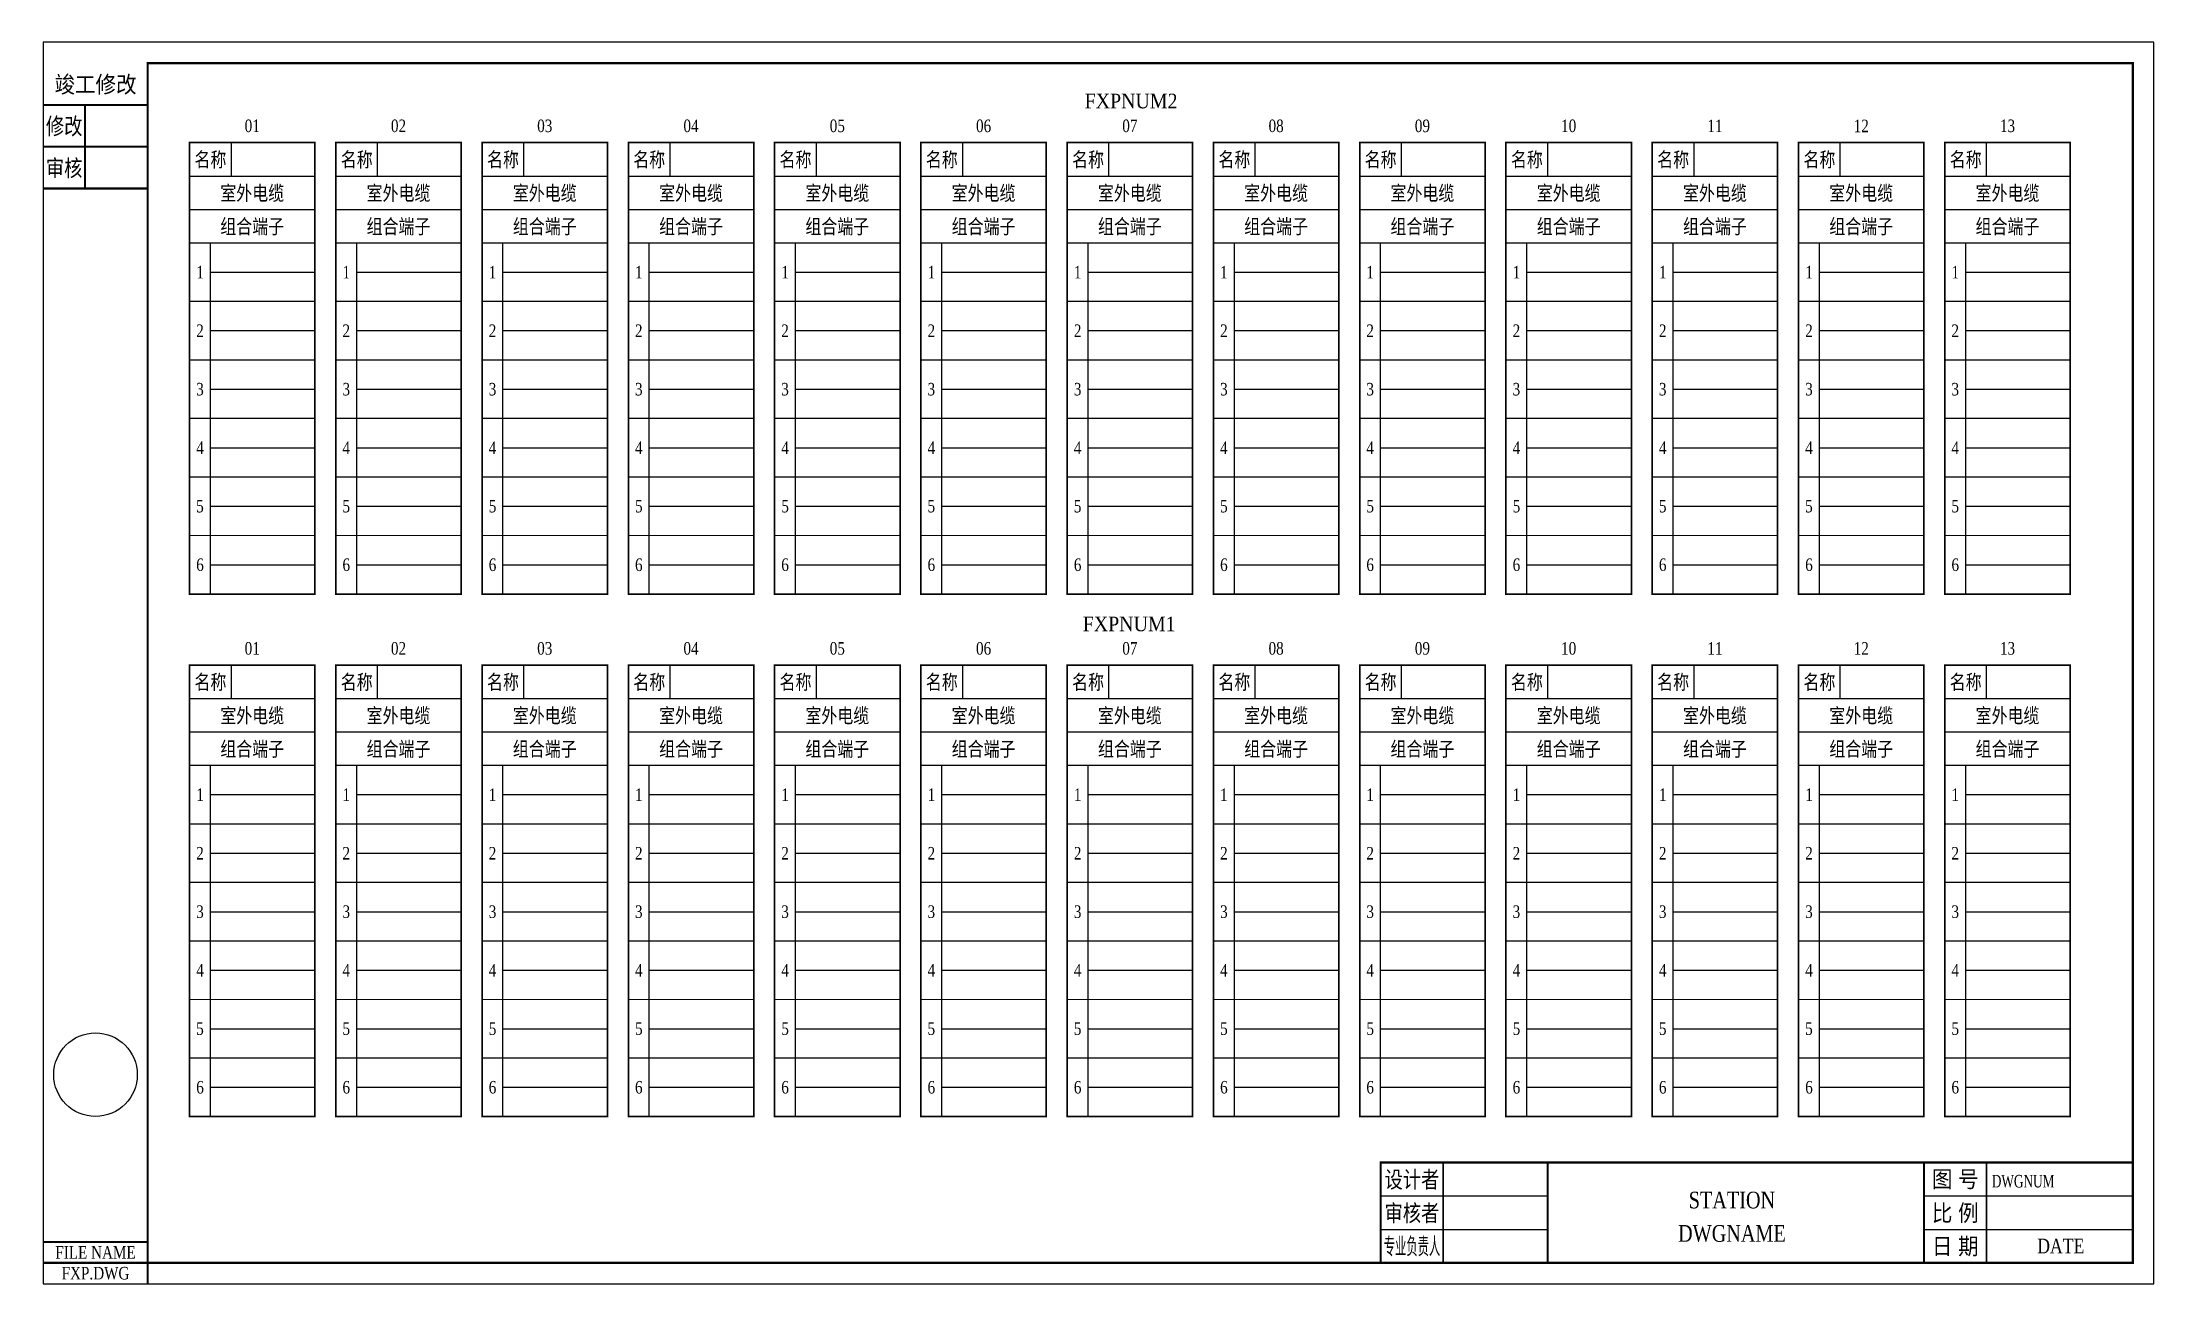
# Model space of a CAD drawing. Header units: inches. Extents: x -35 to 470, y -124 to 173.
import ezdxf
from ezdxf.enums import TextEntityAlignment as Align

# ---------------------------------------------------------------- set-up
doc = ezdxf.new("R2010")
doc.units = ezdxf.units.IN
doc.header["$MEASUREMENT"] = 0
doc.layers.add('define', color=7, linetype='Continuous')
doc.styles.add('CHINESE', font='TIMES.TTF', dxfattribs={"width": 0.9})

# ---------------------------------------------------------------- blocks, each defined once
blk = doc.blocks.new('BZTB')
at = {"color": 7}
for p, q in [((0.23, 16), (40.23, 16)), ((130.23, 16), (180.23, 16)), ((0.23, 8), (40.23, 8)), ((130.23, 8), (180.23, 8))]:
    blk.add_line(p, q, dxfattribs=at)
at = {"color": 7, "const_width": 0.5}
blk.add_lwpolyline([(0.23, 0), (180.23, 0), (180.23, 24), (0.23, 24)], close=True, dxfattribs=at)
at = {"color": 7}
for points, const_width in [([(15.23, 24), (15.23, 0)], 0.4), ([(40.23, 24), (40.23, 0)], 0.5), ([(130.23, 24), (130.23, 0)], 0.5), ([(145.23, 24), (145.23, 0)], 0.4)]:
    blk.add_lwpolyline(points, dxfattribs=dict(at, const_width=const_width))
at = {"color": 7, "style": 'CHINESE'}
for s, width, p in [('设计者', 0.8, (7.73, 20)), ('图 号', 0.9, (137.73, 20)), ('审核者', 0.8, (7.73, 12)), ('比 例', 0.9, (137.73, 12)), ('日 期', 0.9, (137.73, 4))]:
    blk.add_text(s, height=4, dxfattribs=dict(at, width=width)).set_placement(p, align=Align.MIDDLE)
at = {"color": 7, "style": 'CHINESE', "width": 0.457141}
blk.add_text('专业负责人', height=4, dxfattribs=at).set_placement((1, 2), (14.5, 2), align=Align.FIT)

msp = doc.modelspace()

# ---------------------------------------------------------------- linework, layer by layer
for p, q in [((10, 141), (10, 149)), ((45, 141), (45, 149)), ((80, 141), (80, 149)), ((115, 141), (115, 149)), ((150, 141), (150, 149)), ((185, 141), (185, 149)), ((220, 141), (220, 149)), ((255, 141), (255, 149)), ((290, 141), (290, 149)), ((325, 141), (325, 149)), ((360, 141), (360, 149)), ((395, 141), (395, 149)), ((430, 141), (430, 149)), ((0, 141), (30, 141)), ((35, 141), (65, 141)), ((70, 141), (100, 141)), ((105, 141), (135, 141)), ((140, 141), (170, 141)), ((175, 141), (205, 141)), ((210, 141), (240, 141)), ((245, 141), (275, 141)), ((280, 141), (310, 141)), ((315, 141), (345, 141)), ((350, 141), (380, 141)), ((385, 141), (415, 141)), ((420, 141), (450, 141)), ((0, 133), (30, 133)), ((35, 133), (65, 133)), ((70, 133), (100, 133)), ((105, 133), (135, 133)), ((140, 133), (170, 133)), ((175, 133), (205, 133)), ((210, 133), (240, 133)), ((245, 133), (275, 133)), ((280, 133), (310, 133)), ((315, 133), (345, 133)), ((350, 133), (380, 133)), ((385, 133), (415, 133)), ((420, 133), (450, 133)), ((5, 41), (5, 125)), ((40, 41), (40, 125)), ((75, 41), (75, 125)), ((110, 41), (110, 125)), ((145, 41), (145, 125)), ((180, 41), (180, 125)), ((215, 41), (215, 125)), ((250, 41), (250, 125)), ((285, 41), (285, 125)), ((320, 41), (320, 125)), ((355, 41), (355, 125)), ((390, 41), (390, 125)), ((425, 41), (425, 125)), ((5, 118), (30, 118)), ((40, 118), (65, 118)), ((75, 118), (100, 118)), ((110, 118), (135, 118)), ((145, 118), (170, 118)), ((180, 118), (205, 118)), ((215, 118), (240, 118)), ((250, 118), (275, 118)), ((285, 118), (310, 118)), ((320, 118), (345, 118)), ((355, 118), (380, 118)), ((390, 118), (415, 118)), ((425, 118), (450, 118)), ((5, 104), (30, 104)), ((40, 104), (65, 104)), ((75, 104), (100, 104)), ((110, 104), (135, 104)), ((145, 104), (170, 104)), ((180, 104), (205, 104)), ((215, 104), (240, 104)), ((250, 104), (275, 104)), ((285, 104), (310, 104)), ((320, 104), (345, 104)), ((355, 104), (380, 104)), ((390, 104), (415, 104)), ((425, 104), (450, 104)), ((5, 90), (30, 90)), ((40, 90), (65, 90)), ((75, 90), (100, 90)), ((110, 90), (135, 90)), ((145, 90), (170, 90)), ((180, 90), (205, 90)), ((215, 90), (240, 90)), ((250, 90), (275, 90)), ((285, 90), (310, 90)), ((320, 90), (345, 90)), ((355, 90), (380, 90)), ((390, 90), (415, 90)), ((425, 90), (450, 90)), ((5, 76), (30, 76)), ((40, 76), (65, 76)), ((75, 76), (100, 76)), ((110, 76), (135, 76)), ((145, 76), (170, 76)), ((180, 76), (205, 76)), ((215, 76), (240, 76)), ((250, 76), (275, 76)), ((285, 76), (310, 76)), ((320, 76), (345, 76)), ((355, 76), (380, 76)), ((390, 76), (415, 76)), ((425, 76), (450, 76)), ((5, 62), (30, 62)), ((40, 62), (65, 62)), ((75, 62), (100, 62)), ((110, 62), (135, 62)), ((145, 62), (170, 62)), ((180, 62), (205, 62)), ((215, 62), (240, 62)), ((250, 62), (275, 62)), ((285, 62), (310, 62)), ((320, 62), (345, 62)), ((355, 62), (380, 62)), ((390, 62), (415, 62)), ((425, 62), (450, 62)), ((5, 48), (30, 48)), ((40, 48), (65, 48)), ((75, 48), (100, 48)), ((110, 48), (135, 48)), ((145, 48), (170, 48)), ((180, 48), (205, 48)), ((215, 48), (240, 48)), ((250, 48), (275, 48)), ((285, 48), (310, 48)), ((320, 48), (345, 48)), ((355, 48), (380, 48)), ((390, 48), (415, 48)), ((425, 48), (450, 48)), ((10, 16), (10, 24)), ((45, 16), (45, 24)), ((80, 16), (80, 24)), ((115, 16), (115, 24)), ((150, 16), (150, 24)), ((185, 16), (185, 24)), ((220, 16), (220, 24)), ((255, 16), (255, 24)), ((290, 16), (290, 24)), ((325, 16), (325, 24)), ((360, 16), (360, 24)), ((395, 16), (395, 24)), ((430, 16), (430, 24)), ((0, 16), (30, 16)), ((35, 16), (65, 16)), ((70, 16), (100, 16)), ((105, 16), (135, 16)), ((140, 16), (170, 16)), ((175, 16), (205, 16)), ((210, 16), (240, 16)), ((245, 16), (275, 16)), ((280, 16), (310, 16)), ((315, 16), (345, 16)), ((350, 16), (380, 16)), ((385, 16), (415, 16)), ((420, 16), (450, 16)), ((0, 8), (30, 8)), ((35, 8), (65, 8)), ((70, 8), (100, 8)), ((105, 8), (135, 8)), ((140, 8), (170, 8)), ((175, 8), (205, 8)), ((210, 8), (240, 8)), ((245, 8), (275, 8)), ((280, 8), (310, 8)), ((315, 8), (345, 8)), ((350, 8), (380, 8)), ((385, 8), (415, 8)), ((420, 8), (450, 8)), ((5, -84), (5, 0)), ((40, -84), (40, 0)), ((75, -84), (75, 0)), ((110, -84), (110, 0)), ((145, -84), (145, 0)), ((180, -84), (180, 0)), ((215, -84), (215, 0)), ((250, -84), (250, 0)), ((285, -84), (285, 0)), ((320, -84), (320, 0)), ((355, -84), (355, 0)), ((390, -84), (390, 0)), ((425, -84), (425, 0)), ((5, -7), (30, -7)), ((40, -7), (65, -7)), ((75, -7), (100, -7)), ((110, -7), (135, -7)), ((145, -7), (170, -7)), ((180, -7), (205, -7)), ((215, -7), (240, -7)), ((250, -7), (275, -7)), ((285, -7), (310, -7)), ((320, -7), (345, -7)), ((355, -7), (380, -7)), ((390, -7), (415, -7)), ((425, -7), (450, -7)), ((5, -21), (30, -21)), ((40, -21), (65, -21)), ((75, -21), (100, -21)), ((110, -21), (135, -21)), ((145, -21), (170, -21)), ((180, -21), (205, -21)), ((215, -21), (240, -21)), ((250, -21), (275, -21)), ((285, -21), (310, -21)), ((320, -21), (345, -21)), ((355, -21), (380, -21)), ((390, -21), (415, -21)), ((425, -21), (450, -21)), ((5, -35), (30, -35)), ((40, -35), (65, -35)), ((75, -35), (100, -35)), ((110, -35), (135, -35)), ((145, -35), (170, -35)), ((180, -35), (205, -35)), ((215, -35), (240, -35)), ((250, -35), (275, -35)), ((285, -35), (310, -35)), ((320, -35), (345, -35)), ((355, -35), (380, -35)), ((390, -35), (415, -35)), ((425, -35), (450, -35)), ((5, -49), (30, -49)), ((40, -49), (65, -49)), ((75, -49), (100, -49)), ((110, -49), (135, -49)), ((145, -49), (170, -49)), ((180, -49), (205, -49)), ((215, -49), (240, -49)), ((250, -49), (275, -49)), ((285, -49), (310, -49)), ((320, -49), (345, -49)), ((355, -49), (380, -49)), ((390, -49), (415, -49)), ((425, -49), (450, -49)), ((5, -63), (30, -63)), ((40, -63), (65, -63)), ((75, -63), (100, -63)), ((110, -63), (135, -63)), ((145, -63), (170, -63)), ((180, -63), (205, -63)), ((215, -63), (240, -63)), ((250, -63), (275, -63)), ((285, -63), (310, -63)), ((320, -63), (345, -63)), ((355, -63), (380, -63)), ((390, -63), (415, -63)), ((425, -63), (450, -63)), ((5, -77), (30, -77)), ((40, -77), (65, -77)), ((75, -77), (100, -77)), ((110, -77), (135, -77)), ((145, -77), (170, -77)), ((180, -77), (205, -77)), ((215, -77), (240, -77)), ((250, -77), (275, -77)), ((285, -77), (310, -77)), ((320, -77), (345, -77)), ((355, -77), (380, -77)), ((390, -77), (415, -77)), ((425, -77), (450, -77))]:
    msp.add_line(p, q)
msp.add_lwpolyline([(-35, -124), (470, -124), (470, 173), (-35, 173)], close=True)
for points in [[(-10, -119, 0.5, 0.5, 0), (465, -119, 0.5, 0.5, 0), (465, 168, 0.5, 0.5, 0), (-10, 168, 0.5, 0.5, 0)], [(0, 41, 0.4, 0.4, 0), (30, 41, 0.4, 0.4, 0), (30, 149, 0.4, 0.4, 0), (0, 149, 0.4, 0.4, 0)], [(35, 41, 0.4, 0.4, 0), (65, 41, 0.4, 0.4, 0), (65, 149, 0.4, 0.4, 0), (35, 149, 0.4, 0.4, 0)], [(70, 41, 0.4, 0.4, 0), (100, 41, 0.4, 0.4, 0), (100, 149, 0.4, 0.4, 0), (70, 149, 0.4, 0.4, 0)], [(105, 41, 0.4, 0.4, 0), (135, 41, 0.4, 0.4, 0), (135, 149, 0.4, 0.4, 0), (105, 149, 0.4, 0.4, 0)], [(140, 41, 0.4, 0.4, 0), (170, 41, 0.4, 0.4, 0), (170, 149, 0.4, 0.4, 0), (140, 149, 0.4, 0.4, 0)], [(175, 41, 0.4, 0.4, 0), (205, 41, 0.4, 0.4, 0), (205, 149, 0.4, 0.4, 0), (175, 149, 0.4, 0.4, 0)], [(210, 41, 0.4, 0.4, 0), (240, 41, 0.4, 0.4, 0), (240, 149, 0.4, 0.4, 0), (210, 149, 0.4, 0.4, 0)], [(245, 41, 0.4, 0.4, 0), (275, 41, 0.4, 0.4, 0), (275, 149, 0.4, 0.4, 0), (245, 149, 0.4, 0.4, 0)], [(280, 41, 0.4, 0.4, 0), (310, 41, 0.4, 0.4, 0), (310, 149, 0.4, 0.4, 0), (280, 149, 0.4, 0.4, 0)], [(315, 41, 0.4, 0.4, 0), (345, 41, 0.4, 0.4, 0), (345, 149, 0.4, 0.4, 0), (315, 149, 0.4, 0.4, 0)], [(350, 41, 0.4, 0.4, 0), (380, 41, 0.4, 0.4, 0), (380, 149, 0.4, 0.4, 0), (350, 149, 0.4, 0.4, 0)], [(385, 41, 0.4, 0.4, 0), (415, 41, 0.4, 0.4, 0), (415, 149, 0.4, 0.4, 0), (385, 149, 0.4, 0.4, 0)], [(420, 41, 0.4, 0.4, 0), (450, 41, 0.4, 0.4, 0), (450, 149, 0.4, 0.4, 0), (420, 149, 0.4, 0.4, 0)], [(0, -84, 0.4, 0.4, 0), (30, -84, 0.4, 0.4, 0), (30, 24, 0.4, 0.4, 0), (0, 24, 0.4, 0.4, 0)], [(35, -84, 0.4, 0.4, 0), (65, -84, 0.4, 0.4, 0), (65, 24, 0.4, 0.4, 0), (35, 24, 0.4, 0.4, 0)], [(70, -84, 0.4, 0.4, 0), (100, -84, 0.4, 0.4, 0), (100, 24, 0.4, 0.4, 0), (70, 24, 0.4, 0.4, 0)], [(105, -84, 0.4, 0.4, 0), (135, -84, 0.4, 0.4, 0), (135, 24, 0.4, 0.4, 0), (105, 24, 0.4, 0.4, 0)], [(140, -84, 0.4, 0.4, 0), (170, -84, 0.4, 0.4, 0), (170, 24, 0.4, 0.4, 0), (140, 24, 0.4, 0.4, 0)], [(175, -84, 0.4, 0.4, 0), (205, -84, 0.4, 0.4, 0), (205, 24, 0.4, 0.4, 0), (175, 24, 0.4, 0.4, 0)], [(210, -84, 0.4, 0.4, 0), (240, -84, 0.4, 0.4, 0), (240, 24, 0.4, 0.4, 0), (210, 24, 0.4, 0.4, 0)], [(245, -84, 0.4, 0.4, 0), (275, -84, 0.4, 0.4, 0), (275, 24, 0.4, 0.4, 0), (245, 24, 0.4, 0.4, 0)], [(280, -84, 0.4, 0.4, 0), (310, -84, 0.4, 0.4, 0), (310, 24, 0.4, 0.4, 0), (280, 24, 0.4, 0.4, 0)], [(315, -84, 0.4, 0.4, 0), (345, -84, 0.4, 0.4, 0), (345, 24, 0.4, 0.4, 0), (315, 24, 0.4, 0.4, 0)], [(350, -84, 0.4, 0.4, 0), (380, -84, 0.4, 0.4, 0), (380, 24, 0.4, 0.4, 0), (350, 24, 0.4, 0.4, 0)], [(385, -84, 0.4, 0.4, 0), (415, -84, 0.4, 0.4, 0), (415, 24, 0.4, 0.4, 0), (385, 24, 0.4, 0.4, 0)], [(420, -84, 0.4, 0.4, 0), (450, -84, 0.4, 0.4, 0), (450, 24, 0.4, 0.4, 0), (420, 24, 0.4, 0.4, 0)]]:
    msp.add_lwpolyline(points, format="xyseb", close=True)
for points in [[(-35, 158, 0.5, 0.5, 0), (-10, 158, 0.5, 0.5, 0)], [(-25, 138, 0.5, 0.5, 0), (-25, 158, 0.5, 0.5, 0)], [(-35, 148, 0.5, 0.5, 0), (-10, 148, 0.5, 0.5, 0)], [(-35, 138, 0.5, 0.5, 0), (-10, 138, 0.5, 0.5, 0)], [(30, 125, 0.3, 0.3, 0), (0, 125, 0.3, 0.3, 0)], [(65, 125, 0.3, 0.3, 0), (35, 125, 0.3, 0.3, 0)], [(100, 125, 0.3, 0.3, 0), (70, 125, 0.3, 0.3, 0)], [(135, 125, 0.3, 0.3, 0), (105, 125, 0.3, 0.3, 0)], [(170, 125, 0.3, 0.3, 0), (140, 125, 0.3, 0.3, 0)], [(205, 125, 0.3, 0.3, 0), (175, 125, 0.3, 0.3, 0)], [(240, 125, 0.3, 0.3, 0), (210, 125, 0.3, 0.3, 0)], [(275, 125, 0.3, 0.3, 0), (245, 125, 0.3, 0.3, 0)], [(310, 125, 0.3, 0.3, 0), (280, 125, 0.3, 0.3, 0)], [(345, 125, 0.3, 0.3, 0), (315, 125, 0.3, 0.3, 0)], [(380, 125, 0.3, 0.3, 0), (350, 125, 0.3, 0.3, 0)], [(415, 125, 0.3, 0.3, 0), (385, 125, 0.3, 0.3, 0)], [(450, 125, 0.3, 0.3, 0), (420, 125, 0.3, 0.3, 0)], [(30, 111, 0.3, 0.3, 0), (0, 111, 0.3, 0.3, 0)], [(65, 111, 0.3, 0.3, 0), (35, 111, 0.3, 0.3, 0)], [(100, 111, 0.3, 0.3, 0), (70, 111, 0.3, 0.3, 0)], [(135, 111, 0.3, 0.3, 0), (105, 111, 0.3, 0.3, 0)], [(170, 111, 0.3, 0.3, 0), (140, 111, 0.3, 0.3, 0)], [(205, 111, 0.3, 0.3, 0), (175, 111, 0.3, 0.3, 0)], [(240, 111, 0.3, 0.3, 0), (210, 111, 0.3, 0.3, 0)], [(275, 111, 0.3, 0.3, 0), (245, 111, 0.3, 0.3, 0)], [(310, 111, 0.3, 0.3, 0), (280, 111, 0.3, 0.3, 0)], [(345, 111, 0.3, 0.3, 0), (315, 111, 0.3, 0.3, 0)], [(380, 111, 0.3, 0.3, 0), (350, 111, 0.3, 0.3, 0)], [(415, 111, 0.3, 0.3, 0), (385, 111, 0.3, 0.3, 0)], [(450, 111, 0.3, 0.3, 0), (420, 111, 0.3, 0.3, 0)], [(30, 97, 0.3, 0.3, 0), (0, 97, 0.3, 0.3, 0)], [(65, 97, 0.3, 0.3, 0), (35, 97, 0.3, 0.3, 0)], [(100, 97, 0.3, 0.3, 0), (70, 97, 0.3, 0.3, 0)], [(135, 97, 0.3, 0.3, 0), (105, 97, 0.3, 0.3, 0)], [(170, 97, 0.3, 0.3, 0), (140, 97, 0.3, 0.3, 0)], [(205, 97, 0.3, 0.3, 0), (175, 97, 0.3, 0.3, 0)], [(240, 97, 0.3, 0.3, 0), (210, 97, 0.3, 0.3, 0)], [(275, 97, 0.3, 0.3, 0), (245, 97, 0.3, 0.3, 0)], [(310, 97, 0.3, 0.3, 0), (280, 97, 0.3, 0.3, 0)], [(345, 97, 0.3, 0.3, 0), (315, 97, 0.3, 0.3, 0)], [(380, 97, 0.3, 0.3, 0), (350, 97, 0.3, 0.3, 0)], [(415, 97, 0.3, 0.3, 0), (385, 97, 0.3, 0.3, 0)], [(450, 97, 0.3, 0.3, 0), (420, 97, 0.3, 0.3, 0)], [(30, 83, 0.3, 0.3, 0), (0, 83, 0.3, 0.3, 0)], [(65, 83, 0.3, 0.3, 0), (35, 83, 0.3, 0.3, 0)], [(100, 83, 0.3, 0.3, 0), (70, 83, 0.3, 0.3, 0)], [(135, 83, 0.3, 0.3, 0), (105, 83, 0.3, 0.3, 0)], [(170, 83, 0.3, 0.3, 0), (140, 83, 0.3, 0.3, 0)], [(205, 83, 0.3, 0.3, 0), (175, 83, 0.3, 0.3, 0)], [(240, 83, 0.3, 0.3, 0), (210, 83, 0.3, 0.3, 0)], [(275, 83, 0.3, 0.3, 0), (245, 83, 0.3, 0.3, 0)], [(310, 83, 0.3, 0.3, 0), (280, 83, 0.3, 0.3, 0)], [(345, 83, 0.3, 0.3, 0), (315, 83, 0.3, 0.3, 0)], [(380, 83, 0.3, 0.3, 0), (350, 83, 0.3, 0.3, 0)], [(415, 83, 0.3, 0.3, 0), (385, 83, 0.3, 0.3, 0)], [(450, 83, 0.3, 0.3, 0), (420, 83, 0.3, 0.3, 0)], [(30, 69, 0.3, 0.3, 0), (0, 69, 0.3, 0.3, 0)], [(65, 69, 0.3, 0.3, 0), (35, 69, 0.3, 0.3, 0)], [(100, 69, 0.3, 0.3, 0), (70, 69, 0.3, 0.3, 0)], [(135, 69, 0.3, 0.3, 0), (105, 69, 0.3, 0.3, 0)], [(170, 69, 0.3, 0.3, 0), (140, 69, 0.3, 0.3, 0)], [(205, 69, 0.3, 0.3, 0), (175, 69, 0.3, 0.3, 0)], [(240, 69, 0.3, 0.3, 0), (210, 69, 0.3, 0.3, 0)], [(275, 69, 0.3, 0.3, 0), (245, 69, 0.3, 0.3, 0)], [(310, 69, 0.3, 0.3, 0), (280, 69, 0.3, 0.3, 0)], [(345, 69, 0.3, 0.3, 0), (315, 69, 0.3, 0.3, 0)], [(380, 69, 0.3, 0.3, 0), (350, 69, 0.3, 0.3, 0)], [(415, 69, 0.3, 0.3, 0), (385, 69, 0.3, 0.3, 0)], [(450, 69, 0.3, 0.3, 0), (420, 69, 0.3, 0.3, 0)], [(30, 55, 0.3, 0.3, 0), (0, 55, 0.3, 0.3, 0)], [(65, 55, 0.3, 0.3, 0), (35, 55, 0.3, 0.3, 0)], [(100, 55, 0.3, 0.3, 0), (70, 55, 0.3, 0.3, 0)], [(135, 55, 0.3, 0.3, 0), (105, 55, 0.3, 0.3, 0)], [(170, 55, 0.3, 0.3, 0), (140, 55, 0.3, 0.3, 0)], [(205, 55, 0.3, 0.3, 0), (175, 55, 0.3, 0.3, 0)], [(240, 55, 0.3, 0.3, 0), (210, 55, 0.3, 0.3, 0)], [(275, 55, 0.3, 0.3, 0), (245, 55, 0.3, 0.3, 0)], [(310, 55, 0.3, 0.3, 0), (280, 55, 0.3, 0.3, 0)], [(345, 55, 0.3, 0.3, 0), (315, 55, 0.3, 0.3, 0)], [(380, 55, 0.3, 0.3, 0), (350, 55, 0.3, 0.3, 0)], [(415, 55, 0.3, 0.3, 0), (385, 55, 0.3, 0.3, 0)], [(450, 55, 0.3, 0.3, 0), (420, 55, 0.3, 0.3, 0)], [(30, 0, 0.3, 0.3, 0), (0, 0, 0.3, 0.3, 0)], [(65, 0, 0.3, 0.3, 0), (35, 0, 0.3, 0.3, 0)], [(100, 0, 0.3, 0.3, 0), (70, 0, 0.3, 0.3, 0)], [(135, 0, 0.3, 0.3, 0), (105, 0, 0.3, 0.3, 0)], [(170, 0, 0.3, 0.3, 0), (140, 0, 0.3, 0.3, 0)], [(205, 0, 0.3, 0.3, 0), (175, 0, 0.3, 0.3, 0)], [(240, 0, 0.3, 0.3, 0), (210, 0, 0.3, 0.3, 0)], [(275, 0, 0.3, 0.3, 0), (245, 0, 0.3, 0.3, 0)], [(310, 0, 0.3, 0.3, 0), (280, 0, 0.3, 0.3, 0)], [(345, 0, 0.3, 0.3, 0), (315, 0, 0.3, 0.3, 0)], [(380, 0, 0.3, 0.3, 0), (350, 0, 0.3, 0.3, 0)], [(415, 0, 0.3, 0.3, 0), (385, 0, 0.3, 0.3, 0)], [(450, 0, 0.3, 0.3, 0), (420, 0, 0.3, 0.3, 0)], [(30, -14, 0.3, 0.3, 0), (0, -14, 0.3, 0.3, 0)], [(65, -14, 0.3, 0.3, 0), (35, -14, 0.3, 0.3, 0)], [(100, -14, 0.3, 0.3, 0), (70, -14, 0.3, 0.3, 0)], [(135, -14, 0.3, 0.3, 0), (105, -14, 0.3, 0.3, 0)], [(170, -14, 0.3, 0.3, 0), (140, -14, 0.3, 0.3, 0)], [(205, -14, 0.3, 0.3, 0), (175, -14, 0.3, 0.3, 0)], [(240, -14, 0.3, 0.3, 0), (210, -14, 0.3, 0.3, 0)], [(275, -14, 0.3, 0.3, 0), (245, -14, 0.3, 0.3, 0)], [(310, -14, 0.3, 0.3, 0), (280, -14, 0.3, 0.3, 0)], [(345, -14, 0.3, 0.3, 0), (315, -14, 0.3, 0.3, 0)], [(380, -14, 0.3, 0.3, 0), (350, -14, 0.3, 0.3, 0)], [(415, -14, 0.3, 0.3, 0), (385, -14, 0.3, 0.3, 0)], [(450, -14, 0.3, 0.3, 0), (420, -14, 0.3, 0.3, 0)], [(30, -28, 0.3, 0.3, 0), (0, -28, 0.3, 0.3, 0)], [(65, -28, 0.3, 0.3, 0), (35, -28, 0.3, 0.3, 0)], [(100, -28, 0.3, 0.3, 0), (70, -28, 0.3, 0.3, 0)], [(135, -28, 0.3, 0.3, 0), (105, -28, 0.3, 0.3, 0)], [(170, -28, 0.3, 0.3, 0), (140, -28, 0.3, 0.3, 0)], [(205, -28, 0.3, 0.3, 0), (175, -28, 0.3, 0.3, 0)], [(240, -28, 0.3, 0.3, 0), (210, -28, 0.3, 0.3, 0)], [(275, -28, 0.3, 0.3, 0), (245, -28, 0.3, 0.3, 0)], [(310, -28, 0.3, 0.3, 0), (280, -28, 0.3, 0.3, 0)], [(345, -28, 0.3, 0.3, 0), (315, -28, 0.3, 0.3, 0)], [(380, -28, 0.3, 0.3, 0), (350, -28, 0.3, 0.3, 0)], [(415, -28, 0.3, 0.3, 0), (385, -28, 0.3, 0.3, 0)], [(450, -28, 0.3, 0.3, 0), (420, -28, 0.3, 0.3, 0)], [(30, -42, 0.3, 0.3, 0), (0, -42, 0.3, 0.3, 0)], [(65, -42, 0.3, 0.3, 0), (35, -42, 0.3, 0.3, 0)], [(100, -42, 0.3, 0.3, 0), (70, -42, 0.3, 0.3, 0)], [(135, -42, 0.3, 0.3, 0), (105, -42, 0.3, 0.3, 0)], [(170, -42, 0.3, 0.3, 0), (140, -42, 0.3, 0.3, 0)], [(205, -42, 0.3, 0.3, 0), (175, -42, 0.3, 0.3, 0)], [(240, -42, 0.3, 0.3, 0), (210, -42, 0.3, 0.3, 0)], [(275, -42, 0.3, 0.3, 0), (245, -42, 0.3, 0.3, 0)], [(310, -42, 0.3, 0.3, 0), (280, -42, 0.3, 0.3, 0)], [(345, -42, 0.3, 0.3, 0), (315, -42, 0.3, 0.3, 0)], [(380, -42, 0.3, 0.3, 0), (350, -42, 0.3, 0.3, 0)], [(415, -42, 0.3, 0.3, 0), (385, -42, 0.3, 0.3, 0)], [(450, -42, 0.3, 0.3, 0), (420, -42, 0.3, 0.3, 0)], [(30, -56, 0.3, 0.3, 0), (0, -56, 0.3, 0.3, 0)], [(65, -56, 0.3, 0.3, 0), (35, -56, 0.3, 0.3, 0)], [(100, -56, 0.3, 0.3, 0), (70, -56, 0.3, 0.3, 0)], [(135, -56, 0.3, 0.3, 0), (105, -56, 0.3, 0.3, 0)], [(170, -56, 0.3, 0.3, 0), (140, -56, 0.3, 0.3, 0)], [(205, -56, 0.3, 0.3, 0), (175, -56, 0.3, 0.3, 0)], [(240, -56, 0.3, 0.3, 0), (210, -56, 0.3, 0.3, 0)], [(275, -56, 0.3, 0.3, 0), (245, -56, 0.3, 0.3, 0)], [(310, -56, 0.3, 0.3, 0), (280, -56, 0.3, 0.3, 0)], [(345, -56, 0.3, 0.3, 0), (315, -56, 0.3, 0.3, 0)], [(380, -56, 0.3, 0.3, 0), (350, -56, 0.3, 0.3, 0)], [(415, -56, 0.3, 0.3, 0), (385, -56, 0.3, 0.3, 0)], [(450, -56, 0.3, 0.3, 0), (420, -56, 0.3, 0.3, 0)], [(30, -70, 0.3, 0.3, 0), (0, -70, 0.3, 0.3, 0)], [(65, -70, 0.3, 0.3, 0), (35, -70, 0.3, 0.3, 0)], [(100, -70, 0.3, 0.3, 0), (70, -70, 0.3, 0.3, 0)], [(135, -70, 0.3, 0.3, 0), (105, -70, 0.3, 0.3, 0)], [(170, -70, 0.3, 0.3, 0), (140, -70, 0.3, 0.3, 0)], [(205, -70, 0.3, 0.3, 0), (175, -70, 0.3, 0.3, 0)], [(240, -70, 0.3, 0.3, 0), (210, -70, 0.3, 0.3, 0)], [(275, -70, 0.3, 0.3, 0), (245, -70, 0.3, 0.3, 0)], [(310, -70, 0.3, 0.3, 0), (280, -70, 0.3, 0.3, 0)], [(345, -70, 0.3, 0.3, 0), (315, -70, 0.3, 0.3, 0)], [(380, -70, 0.3, 0.3, 0), (350, -70, 0.3, 0.3, 0)], [(415, -70, 0.3, 0.3, 0), (385, -70, 0.3, 0.3, 0)], [(450, -70, 0.3, 0.3, 0), (420, -70, 0.3, 0.3, 0)]]:
    msp.add_lwpolyline(points, format="xyseb")
at = {"const_width": 0.5}
for points in [[(-35, -114), (-10, -114)], [(-10, -124), (-10, -119), (-35, -119)]]:
    msp.add_lwpolyline(points, dxfattribs=at)
at = {"color": 7}
msp.add_circle((-22.5, -74), 10, dxfattribs=at)

# ---------------------------------------------------------------- block references
at = {"color": 0}
msp.add_blockref('BZTB', (284.77, -119), dxfattribs=at)

# ---------------------------------------------------------------- texts
at = {"style": 'CHINESE'}
for s, height, width, p in [('竣工修改', 4, 0.9, (-22.5, 163)), ('修改', 4, 0.8, (-30, 153)), ('01', 3, 0.8, (15, 153)), ('02', 3, 0.8, (50, 153)), ('03', 3, 0.8, (85, 153)), ('04', 3, 0.8, (120, 153)), ('05', 3, 0.8, (155, 153)), ('06', 3, 0.8, (190, 153)), ('07', 3, 0.8, (225, 153)), ('08', 3, 0.8, (260, 153)), ('09', 3, 0.8, (295, 153)), ('10', 3, 0.8, (330, 153)), ('11', 3, 0.8, (365, 153)), ('12', 3, 0.8, (400, 153)), ('13', 3, 0.8, (435, 153)), ('名称', 3.5, 0.8, (5, 145)), ('名称', 3.5, 0.8, (40, 145)), ('名称', 3.5, 0.8, (75, 145)), ('名称', 3.5, 0.8, (110, 145)), ('名称', 3.5, 0.8, (145, 145)), ('名称', 3.5, 0.8, (180, 145)), ('名称', 3.5, 0.8, (215, 145)), ('名称', 3.5, 0.8, (250, 145)), ('名称', 3.5, 0.8, (285, 145)), ('名称', 3.5, 0.8, (320, 145)), ('名称', 3.5, 0.8, (355, 145)), ('名称', 3.5, 0.8, (390, 145)), ('名称', 3.5, 0.8, (425, 145)), ('审核', 4, 0.8, (-30, 143)), ('室外电缆', 3.5, 0.8, (15, 137)), ('室外电缆', 3.5, 0.8, (50, 137)), ('室外电缆', 3.5, 0.8, (85, 137)), ('室外电缆', 3.5, 0.8, (120, 137)), ('室外电缆', 3.5, 0.8, (155, 137)), ('室外电缆', 3.5, 0.8, (190, 137)), ('室外电缆', 3.5, 0.8, (225, 137)), ('室外电缆', 3.5, 0.8, (260, 137)), ('室外电缆', 3.5, 0.8, (295, 137)), ('室外电缆', 3.5, 0.8, (330, 137)), ('室外电缆', 3.5, 0.8, (365, 137)), ('室外电缆', 3.5, 0.8, (400, 137)), ('室外电缆', 3.5, 0.8, (435, 137)), ('组合端子', 3.5, 0.8, (15, 129)), ('组合端子', 3.5, 0.8, (50, 129)), ('组合端子', 3.5, 0.8, (85, 129)), ('组合端子', 3.5, 0.8, (120, 129)), ('组合端子', 3.5, 0.8, (155, 129)), ('组合端子', 3.5, 0.8, (190, 129)), ('组合端子', 3.5, 0.8, (225, 129)), ('组合端子', 3.5, 0.8, (260, 129)), ('组合端子', 3.5, 0.8, (295, 129)), ('组合端子', 3.5, 0.8, (330, 129)), ('组合端子', 3.5, 0.8, (365, 129)), ('组合端子', 3.5, 0.8, (400, 129)), ('组合端子', 3.5, 0.8, (435, 129)), ('1', 3, 0.8, (2.5, 118)), ('1', 3, 0.8, (37.5, 118)), ('1', 3, 0.8, (72.5, 118)), ('1', 3, 0.8, (107.5, 118)), ('1', 3, 0.8, (142.5, 118)), ('1', 3, 0.8, (177.5, 118)), ('1', 3, 0.8, (212.5, 118)), ('1', 3, 0.8, (247.5, 118)), ('1', 3, 0.8, (282.5, 118)), ('1', 3, 0.8, (317.5, 118)), ('1', 3, 0.8, (352.5, 118)), ('1', 3, 0.8, (387.5, 118)), ('1', 3, 0.8, (422.5, 118)), ('2', 3, 0.8, (2.5, 104)), ('2', 3, 0.8, (37.5, 104)), ('2', 3, 0.8, (72.5, 104)), ('2', 3, 0.8, (107.5, 104)), ('2', 3, 0.8, (142.5, 104)), ('2', 3, 0.8, (177.5, 104)), ('2', 3, 0.8, (212.5, 104)), ('2', 3, 0.8, (247.5, 104)), ('2', 3, 0.8, (282.5, 104)), ('2', 3, 0.8, (317.5, 104)), ('2', 3, 0.8, (352.5, 104)), ('2', 3, 0.8, (387.5, 104)), ('2', 3, 0.8, (422.5, 104)), ('3', 3, 0.8, (2.5, 90)), ('3', 3, 0.8, (37.5, 90)), ('3', 3, 0.8, (72.5, 90)), ('3', 3, 0.8, (107.5, 90)), ('3', 3, 0.8, (142.5, 90)), ('3', 3, 0.8, (177.5, 90)), ('3', 3, 0.8, (212.5, 90)), ('3', 3, 0.8, (247.5, 90)), ('3', 3, 0.8, (282.5, 90)), ('3', 3, 0.8, (317.5, 90)), ('3', 3, 0.8, (352.5, 90)), ('3', 3, 0.8, (387.5, 90)), ('3', 3, 0.8, (422.5, 90)), ('4', 3, 0.8, (2.5, 76)), ('4', 3, 0.8, (37.5, 76)), ('4', 3, 0.8, (72.5, 76)), ('4', 3, 0.8, (107.5, 76)), ('4', 3, 0.8, (142.5, 76)), ('4', 3, 0.8, (177.5, 76)), ('4', 3, 0.8, (212.5, 76)), ('4', 3, 0.8, (247.5, 76)), ('4', 3, 0.8, (282.5, 76)), ('4', 3, 0.8, (317.5, 76)), ('4', 3, 0.8, (352.5, 76)), ('4', 3, 0.8, (387.5, 76)), ('4', 3, 0.8, (422.5, 76)), ('5', 3, 0.8, (2.5, 62)), ('5', 3, 0.8, (37.5, 62)), ('5', 3, 0.8, (72.5, 62)), ('5', 3, 0.8, (107.5, 62)), ('5', 3, 0.8, (142.5, 62)), ('5', 3, 0.8, (177.5, 62)), ('5', 3, 0.8, (212.5, 62)), ('5', 3, 0.8, (247.5, 62)), ('5', 3, 0.8, (282.5, 62)), ('5', 3, 0.8, (317.5, 62)), ('5', 3, 0.8, (352.5, 62)), ('5', 3, 0.8, (387.5, 62)), ('5', 3, 0.8, (422.5, 62)), ('6', 3, 0.8, (2.5, 48)), ('6', 3, 0.8, (37.5, 48)), ('6', 3, 0.8, (72.5, 48)), ('6', 3, 0.8, (107.5, 48)), ('6', 3, 0.8, (142.5, 48)), ('6', 3, 0.8, (177.5, 48)), ('6', 3, 0.8, (212.5, 48)), ('6', 3, 0.8, (247.5, 48)), ('6', 3, 0.8, (282.5, 48)), ('6', 3, 0.8, (317.5, 48)), ('6', 3, 0.8, (352.5, 48)), ('6', 3, 0.8, (387.5, 48)), ('6', 3, 0.8, (422.5, 48)), ('01', 3, 0.8, (15, 28)), ('02', 3, 0.8, (50, 28)), ('03', 3, 0.8, (85, 28)), ('04', 3, 0.8, (120, 28)), ('05', 3, 0.8, (155, 28)), ('06', 3, 0.8, (190, 28)), ('07', 3, 0.8, (225, 28)), ('08', 3, 0.8, (260, 28)), ('09', 3, 0.8, (295, 28)), ('10', 3, 0.8, (330, 28)), ('11', 3, 0.8, (365, 28)), ('12', 3, 0.8, (400, 28)), ('13', 3, 0.8, (435, 28)), ('名称', 3.5, 0.8, (5, 20)), ('名称', 3.5, 0.8, (40, 20)), ('名称', 3.5, 0.8, (75, 20)), ('名称', 3.5, 0.8, (110, 20)), ('名称', 3.5, 0.8, (145, 20)), ('名称', 3.5, 0.8, (180, 20)), ('名称', 3.5, 0.8, (215, 20)), ('名称', 3.5, 0.8, (250, 20)), ('名称', 3.5, 0.8, (285, 20)), ('名称', 3.5, 0.8, (320, 20)), ('名称', 3.5, 0.8, (355, 20)), ('名称', 3.5, 0.8, (390, 20)), ('名称', 3.5, 0.8, (425, 20)), ('室外电缆', 3.5, 0.8, (15, 12)), ('室外电缆', 3.5, 0.8, (50, 12)), ('室外电缆', 3.5, 0.8, (85, 12)), ('室外电缆', 3.5, 0.8, (120, 12)), ('室外电缆', 3.5, 0.8, (155, 12)), ('室外电缆', 3.5, 0.8, (190, 12)), ('室外电缆', 3.5, 0.8, (225, 12)), ('室外电缆', 3.5, 0.8, (260, 12)), ('室外电缆', 3.5, 0.8, (295, 12)), ('室外电缆', 3.5, 0.8, (330, 12)), ('室外电缆', 3.5, 0.8, (365, 12)), ('室外电缆', 3.5, 0.8, (400, 12)), ('室外电缆', 3.5, 0.8, (435, 12)), ('组合端子', 3.5, 0.8, (15, 4)), ('组合端子', 3.5, 0.8, (50, 4)), ('组合端子', 3.5, 0.8, (85, 4)), ('组合端子', 3.5, 0.8, (120, 4)), ('组合端子', 3.5, 0.8, (155, 4)), ('组合端子', 3.5, 0.8, (190, 4)), ('组合端子', 3.5, 0.8, (225, 4)), ('组合端子', 3.5, 0.8, (260, 4)), ('组合端子', 3.5, 0.8, (295, 4)), ('组合端子', 3.5, 0.8, (330, 4)), ('组合端子', 3.5, 0.8, (365, 4)), ('组合端子', 3.5, 0.8, (400, 4)), ('组合端子', 3.5, 0.8, (435, 4)), ('1', 3, 0.8, (2.5, -7)), ('1', 3, 0.8, (37.5, -7)), ('1', 3, 0.8, (72.5, -7)), ('1', 3, 0.8, (107.5, -7)), ('1', 3, 0.8, (142.5, -7)), ('1', 3, 0.8, (177.5, -7)), ('1', 3, 0.8, (212.5, -7)), ('1', 3, 0.8, (247.5, -7)), ('1', 3, 0.8, (282.5, -7)), ('1', 3, 0.8, (317.5, -7)), ('1', 3, 0.8, (352.5, -7)), ('1', 3, 0.8, (387.5, -7)), ('1', 3, 0.8, (422.5, -7)), ('2', 3, 0.8, (2.5, -21)), ('2', 3, 0.8, (37.5, -21)), ('2', 3, 0.8, (72.5, -21)), ('2', 3, 0.8, (107.5, -21)), ('2', 3, 0.8, (142.5, -21)), ('2', 3, 0.8, (177.5, -21)), ('2', 3, 0.8, (212.5, -21)), ('2', 3, 0.8, (247.5, -21)), ('2', 3, 0.8, (282.5, -21)), ('2', 3, 0.8, (317.5, -21)), ('2', 3, 0.8, (352.5, -21)), ('2', 3, 0.8, (387.5, -21)), ('2', 3, 0.8, (422.5, -21)), ('3', 3, 0.8, (2.5, -35)), ('3', 3, 0.8, (37.5, -35)), ('3', 3, 0.8, (72.5, -35)), ('3', 3, 0.8, (107.5, -35)), ('3', 3, 0.8, (142.5, -35)), ('3', 3, 0.8, (177.5, -35)), ('3', 3, 0.8, (212.5, -35)), ('3', 3, 0.8, (247.5, -35)), ('3', 3, 0.8, (282.5, -35)), ('3', 3, 0.8, (317.5, -35)), ('3', 3, 0.8, (352.5, -35)), ('3', 3, 0.8, (387.5, -35)), ('3', 3, 0.8, (422.5, -35)), ('4', 3, 0.8, (2.5, -49)), ('4', 3, 0.8, (37.5, -49)), ('4', 3, 0.8, (72.5, -49)), ('4', 3, 0.8, (107.5, -49)), ('4', 3, 0.8, (142.5, -49)), ('4', 3, 0.8, (177.5, -49)), ('4', 3, 0.8, (212.5, -49)), ('4', 3, 0.8, (247.5, -49)), ('4', 3, 0.8, (282.5, -49)), ('4', 3, 0.8, (317.5, -49)), ('4', 3, 0.8, (352.5, -49)), ('4', 3, 0.8, (387.5, -49)), ('4', 3, 0.8, (422.5, -49)), ('5', 3, 0.8, (2.5, -63)), ('5', 3, 0.8, (37.5, -63)), ('5', 3, 0.8, (72.5, -63)), ('5', 3, 0.8, (107.5, -63)), ('5', 3, 0.8, (142.5, -63)), ('5', 3, 0.8, (177.5, -63)), ('5', 3, 0.8, (212.5, -63)), ('5', 3, 0.8, (247.5, -63)), ('5', 3, 0.8, (282.5, -63)), ('5', 3, 0.8, (317.5, -63)), ('5', 3, 0.8, (352.5, -63)), ('5', 3, 0.8, (387.5, -63)), ('5', 3, 0.8, (422.5, -63)), ('6', 3, 0.8, (2.5, -77)), ('6', 3, 0.8, (37.5, -77)), ('6', 3, 0.8, (72.5, -77)), ('6', 3, 0.8, (107.5, -77)), ('6', 3, 0.8, (142.5, -77)), ('6', 3, 0.8, (177.5, -77)), ('6', 3, 0.8, (212.5, -77)), ('6', 3, 0.8, (247.5, -77)), ('6', 3, 0.8, (282.5, -77)), ('6', 3, 0.8, (317.5, -77)), ('6', 3, 0.8, (352.5, -77)), ('6', 3, 0.8, (387.5, -77)), ('6', 3, 0.8, (422.5, -77)), ('FILE NAME', 3, 0.8, (-22.5, -116.5)), ('FXP.DWG', 3, 0.8, (-22.5, -121.5))]:
    msp.add_text(s, height=height, dxfattribs=dict(at, width=width)).set_placement(p, align=Align.MIDDLE)
at = {"layer": 'define', "color": 3, "style": 'CHINESE', "width": 0.9}
for s, p in [('FXPNUM2', (225.29, 157.19)), ('FXPNUM1', (224.83, 32.09))]:
    msp.add_text(s, height=3.5, dxfattribs=at).set_placement(p, align=Align.CENTER)
at = {"layer": 'define', "color": 3, "style": 'CHINESE', "width": 0.7}
msp.add_text('DWGNUM', height=3, dxfattribs=at).set_placement((431.25, -100.97))
at = {"layer": 'define', "color": 3, "style": 'CHINESE', "width": 0.8}
for s, height, p in [('STATION', 4, (369.06, -103.99)), ('DWGNAME', 4, (369.06, -111.99)), ('DATE', 3.5, (447.75, -114.97))]:
    msp.add_text(s, height=height, dxfattribs=at).set_placement(p, align=Align.MIDDLE)

doc.saveas('drawing.dxf')
